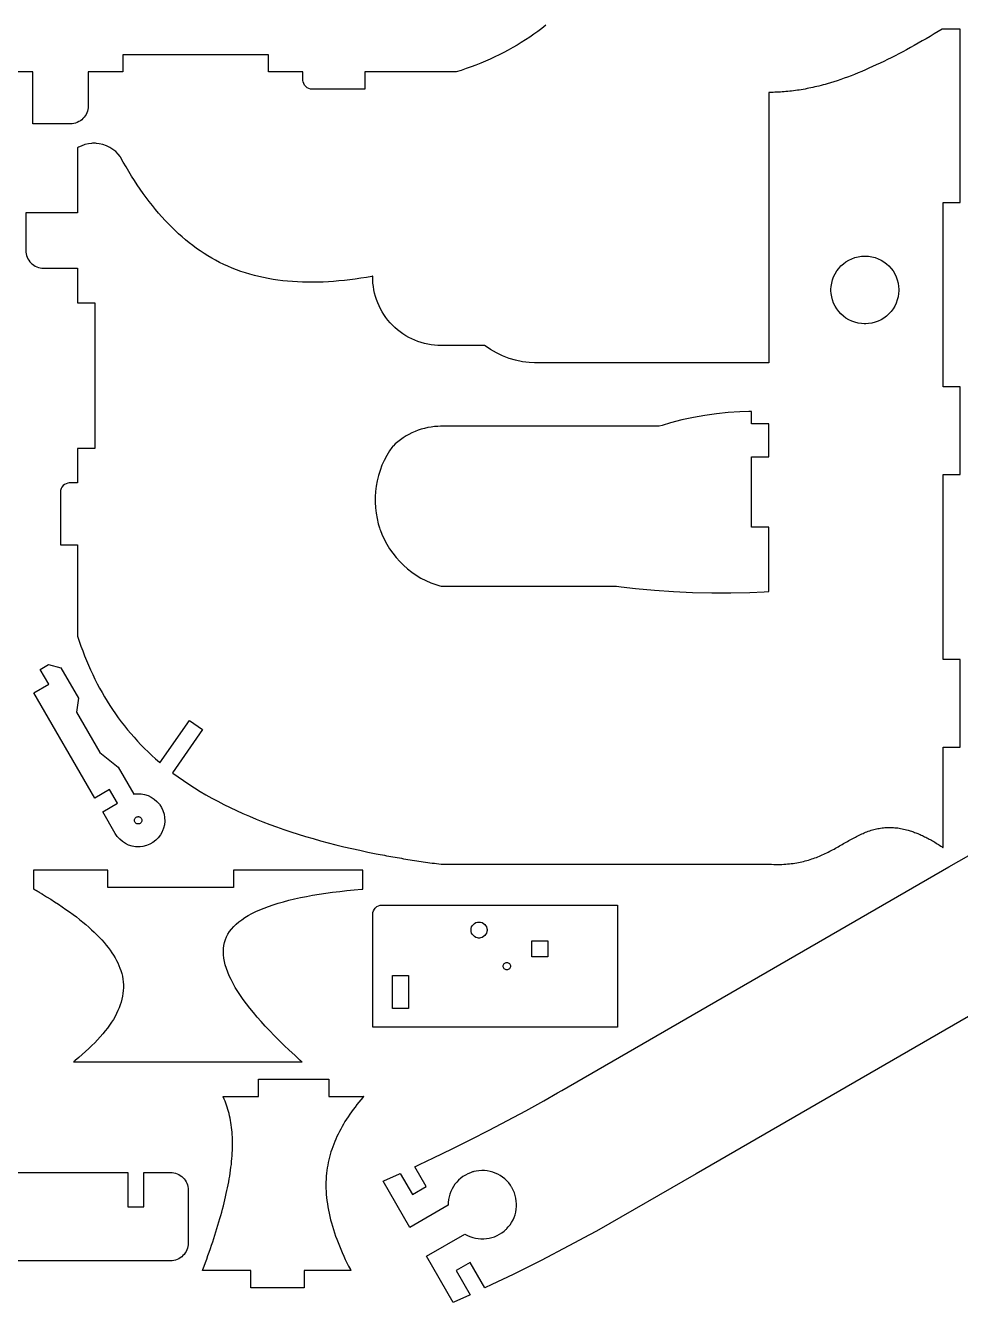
# Model space of a CAD drawing. Extents: x 0 to 677, y 0 to 298.
# Drawn here: x 208 to 316.1, y 0.2 to 148 of the extents above; entities that cross this region are included whole.
import ezdxf

# ---------------------------------------------------------------- set-up
doc = ezdxf.new("R2010")
doc.units = 0
doc.layers.get('0').update_dxf_attribs({"linetype": 'CONTINUOUS'})

msp = doc.modelspace()

# ---------------------------------------------------------------- linework, layer by layer
at = {"color": 0}
for points in [[(268.176, 148.044), (267.718, 147.69), (267.253, 147.344), (266.781, 147.008), (266.303, 146.682), (265.818, 146.364), (265.328, 146.056), (264.831, 145.756), (264.328, 145.464), (263.818, 145.182), (263.301, 144.908), (262.779, 144.643), (262.25, 144.386), (261.717, 144.139), (261.175, 143.9), (260.629, 143.669), (260.076, 143.447), (259.517, 143.233), (258.953, 143.028), (258.382, 142.831), (257.806, 142.642), (257.804, 142.642), (257.804, 142.642), (257.804, 142.642), (257.804, 142.642), (257.803, 142.642), (257.801, 142.642), (257.801, 142.64), (257.801, 142.64), (257.8, 142.64), (257.8, 142.64), (257.8, 142.64), (257.799, 142.64), (257.799, 142.64), (257.799, 142.64), (257.797, 142.639), (257.797, 142.639), (257.796, 142.639), (257.796, 142.639), (257.796, 142.639), (257.794, 142.639), (257.794, 142.639), (247.21, 142.639), (247.21, 140.639), (241.135, 140.639), (241.082, 140.639), (240.925, 140.66), (240.724, 140.721), (240.539, 140.819), (240.412, 140.917), (240.375, 140.953), (240.338, 140.99), (240.24, 141.117), (240.142, 141.303), (240.081, 141.503), (240.06, 141.661), (240.06, 141.714), (240.06, 142.639), (236.06, 142.639), (236.06, 144.639), (219.21, 144.639), (219.21, 142.639), (215.21, 142.639), (215.21, 138.713), (215.21, 138.66), (215.2, 138.501), (215.168, 138.295), (215.117, 138.097), (215.047, 137.906), (214.96, 137.724), (214.856, 137.553), (214.736, 137.394), (214.603, 137.246), (214.456, 137.112), (214.296, 136.993), (214.124, 136.889), (213.943, 136.802), (213.753, 136.732), (213.553, 136.681), (213.347, 136.649), (213.189, 136.638), (213.135, 136.638), (208.786, 136.638), (208.786, 142.639), (201.258, 142.639)], [(325.771, 38.2868), (285.561, 15.0558), (274.019, 8.44374), (273.225, 8.00776), (270.831, 6.72179), (267.614, 5.04878), (264.371, 3.42876), (261.924, 2.24376), (261.101, 1.85878), (259.397, 4.81174), (257.796, 3.88574), (259.419, 1.07373), (259.256, 0.99875), (257.615, 0.25374), (257.453, 0.18077), (254.358, 5.53776), (258.79, 8.09874), (258.862, 8.05578), (259.083, 7.93978), (259.388, 7.80578), (259.699, 7.70074), (260.014, 7.62175), (260.332, 7.56874), (260.653, 7.54178), (260.974, 7.54075), (261.29, 7.56776), (261.608, 7.61778), (261.919, 7.69374), (262.225, 7.79676), (262.522, 7.92275), (262.808, 8.07379), (263.083, 8.25076), (263.349, 8.45176), (263.537, 8.61778), (263.597, 8.67676), (263.657, 8.73579), (263.825, 8.92176), (264.031, 9.18278), (264.208, 9.45475), (264.367, 9.73975), (264.497, 10.0357), (264.604, 10.3398), (264.683, 10.6488), (264.74, 10.9648), (264.771, 11.2828), (264.775, 11.6038), (264.751, 11.9238), (264.704, 12.2438), (264.631, 12.5608), (264.529, 12.8718), (264.401, 13.1768), (264.287, 13.4008), (264.246, 13.4738), (264.204, 13.5468), (264.065, 13.7578), (263.865, 14.0197), (263.646, 14.2647), (263.408, 14.4858), (263.157, 14.6868), (262.89, 14.8658), (262.608, 15.0228), (262.319, 15.1557), (262.018, 15.2647), (261.708, 15.3507), (261.393, 15.4088), (261.071, 15.4428), (260.747, 15.4488), (260.419, 15.4308), (260.092, 15.3828), (259.846, 15.3297), (259.765, 15.3078), (259.683, 15.2857), (259.446, 15.2047), (259.14, 15.0768), (258.85, 14.9258), (258.575, 14.7538), (258.318, 14.5587), (258.076, 14.3468), (257.856, 14.1149), (257.653, 13.8658), (257.472, 13.6018), (257.313, 13.3238), (257.175, 13.0328), (257.061, 12.7308), (256.972, 12.4168), (256.908, 12.0968), (256.872, 11.7678), (256.862, 11.5158), (256.864, 11.4328), (252.432, 8.87175), (252.432, 8.87175), (249.329, 14.2428), (249.493, 14.3157), (251.139, 15.0488), (251.303, 15.1238), (252.718, 12.6738), (254.319, 13.5988), (252.993, 15.8968), (253.537, 16.1478), (255.165, 16.9158), (257.326, 17.9608), (259.474, 19.0287), (261.608, 20.1218), (263.733, 21.2378), (265.844, 22.3788), (267.94, 23.5438), (269.507, 24.4328), (270.026, 24.7328), (314.806, 50.6039), (319.692, 53.4108)], [(151.225, 15.2456), (219.778, 15.2456), (219.778, 11.2456), (221.629, 11.2456), (221.629, 15.2456), (224.703, 15.2456), (224.757, 15.2456), (224.915, 15.2349), (225.122, 15.2033), (225.321, 15.1522), (225.511, 15.0825), (225.693, 14.9951), (225.864, 14.8913), (226.024, 14.7718), (226.171, 14.6379), (226.304, 14.4906), (226.424, 14.3307), (226.528, 14.1597), (226.615, 13.9783), (226.685, 13.7877), (226.736, 13.5888), (226.768, 13.3828), (226.779, 13.2236), (226.779, 13.1706), (226.779, 7.06868), (226.779, 7.06868), (226.779, 7.01568), (226.768, 6.85656), (226.736, 6.65056), (226.685, 6.45167), (226.615, 6.26101), (226.528, 6.07964), (226.424, 5.90858), (226.304, 5.74881), (226.171, 5.60146), (226.024, 5.46756), (225.864, 5.3481), (225.693, 5.24419), (225.511, 5.15679), (225.321, 5.08703), (225.122, 5.03592), (224.915, 5.00444), (224.757, 4.99371), (224.703, 4.99371), (136.301, 4.99371)]]:
    msp.add_lwpolyline(points, dxfattribs=at)
for points in [[(256.053, 50.9204), (294.056, 50.9204), (294.3, 50.9075), (294.54, 50.8986), (294.779, 50.8938), (295.014, 50.8929), (295.246, 50.896), (295.475, 50.9028), (295.7, 50.9133), (295.924, 50.9275), (296.143, 50.9453), (296.361, 50.9665), (296.575, 50.9913), (296.787, 51.0192), (296.996, 51.0504), (297.201, 51.0849), (297.406, 51.1222), (297.606, 51.1626), (297.804, 51.2061), (298, 51.2524), (298.193, 51.3014), (298.383, 51.3529), (298.571, 51.4072), (298.757, 51.464), (298.94, 51.5233), (299.121, 51.5849), (299.3, 51.6487), (299.476, 51.7147), (299.65, 51.7829), (299.822, 51.8532), (299.993, 51.9253), (300.161, 51.9993), (300.326, 52.075), (300.501, 52.1575), (300.676, 52.2415), (300.847, 52.3267), (301.018, 52.4129), (301.186, 52.5001), (301.351, 52.5882), (301.517, 52.6768), (301.679, 52.766), (301.842, 52.8554), (302.001, 52.9451), (302.16, 53.0349), (302.318, 53.1244), (302.474, 53.2139), (302.629, 53.3029), (302.783, 53.3914), (302.936, 53.4793), (303.089, 53.5664), (303.24, 53.6524), (303.39, 53.7374), (303.54, 53.8211), (303.69, 53.9035), (303.839, 53.9842), (303.986, 54.0633), (304.135, 54.1406), (304.282, 54.2158), (304.429, 54.289), (304.576, 54.3599), (304.724, 54.4283), (304.871, 54.4943), (305.017, 54.5575), (305.174, 54.6213), (305.329, 54.6818), (305.486, 54.739), (305.643, 54.7929), (305.8, 54.8432), (305.957, 54.8903), (306.115, 54.9338), (306.274, 54.9738), (306.432, 55.0103), (306.592, 55.0432), (306.751, 55.0725), (306.912, 55.0982), (307.072, 55.1203), (307.235, 55.1386), (307.396, 55.1532), (307.558, 55.1642), (307.722, 55.1713), (307.886, 55.1746), (308.051, 55.174), (308.217, 55.1696), (308.383, 55.1614), (308.55, 55.1492), (308.719, 55.1329), (308.888, 55.1128), (309.058, 55.0886), (309.229, 55.0604), (309.4, 55.0281), (309.574, 54.9915), (309.747, 54.951), (309.922, 54.9063), (310.099, 54.8574), (310.222, 54.821), (310.346, 54.7825), (310.471, 54.7421), (310.596, 54.6997), (310.722, 54.6556), (310.849, 54.6094), (310.975, 54.5612), (311.101, 54.5113), (311.229, 54.4594), (311.357, 54.4056), (311.486, 54.3499), (311.615, 54.2922), (311.744, 54.2326), (311.874, 54.1713), (312.004, 54.1079), (312.135, 54.0428), (312.267, 53.9757), (312.399, 53.9067), (312.531, 53.8358), (312.662, 53.7631), (312.796, 53.6885), (312.931, 53.6119), (313.064, 53.5336), (313.199, 53.4533), (313.333, 53.3713), (313.469, 53.2874), (313.606, 53.2017), (313.742, 53.1139), (313.878, 53.0244), (314.015, 52.9331), (314.024, 52.9279), (314.028, 52.9253), (314.039, 52.9175), (314.043, 52.9149), (314.047, 52.9122), (314.054, 52.9069), (314.058, 52.9044), (314.069, 52.8965), (314.074, 52.894), (314.078, 52.8914), (314.086, 52.8861), (314.089, 52.8835), (314.101, 52.8757), (314.106, 52.8731), (314.108, 52.8704), (314.117, 52.8653), (314.121, 52.8626), (314.132, 52.8549), (314.132, 64.4767), (316.132, 64.4767), (316.132, 74.6268), (314.132, 74.6268), (314.132, 96.0321), (316.132, 96.0321), (316.132, 106.182), (314.132, 106.182), (314.132, 127.511), (316.132, 127.511), (316.132, 147.612), (314.036, 147.612), (314.036, 147.612), (314.033, 147.611), (314.032, 147.611), (314.031, 147.61), (314.031, 147.61), (314.028, 147.608), (314.028, 147.608), (314.028, 147.607), (314.026, 147.607), (314.026, 147.607), (314.025, 147.607), (314.024, 147.606), (314.024, 147.606), (314.021, 147.604), (314.021, 147.603), (314.019, 147.603), (314.018, 147.601), (314.018, 147.601), (313.553, 147.319), (313.089, 147.04), (312.628, 146.767), (312.169, 146.497), (311.713, 146.233), (311.257, 145.974), (310.806, 145.719), (310.354, 145.469), (309.907, 145.224), (309.461, 144.983), (309.018, 144.749), (308.578, 144.519), (308.139, 144.296), (307.704, 144.076), (307.271, 143.864), (306.84, 143.656), (306.412, 143.454), (305.987, 143.258), (305.564, 143.068), (305.144, 142.883), (304.728, 142.704), (304.314, 142.532), (303.903, 142.367), (303.494, 142.207), (303.089, 142.053), (302.686, 141.906), (302.287, 141.765), (301.89, 141.632), (301.497, 141.504), (301.108, 141.385), (300.721, 141.271), (300.483, 141.203), (300.246, 141.139), (300.011, 141.076), (299.776, 141.017), (299.543, 140.96), (299.311, 140.906), (299.081, 140.853), (298.85, 140.803), (298.621, 140.756), (298.393, 140.71), (298.167, 140.667), (297.942, 140.626), (297.717, 140.587), (297.493, 140.551), (297.271, 140.518), (297.05, 140.486), (296.829, 140.457), (296.61, 140.431), (296.392, 140.406), (296.175, 140.383), (295.958, 140.362), (295.743, 140.344), (295.529, 140.328), (295.315, 140.314), (295.104, 140.303), (294.893, 140.293), (294.682, 140.285), (294.472, 140.279), (294.264, 140.276), (294.057, 140.275), (294.042, 140.275), (294.04, 140.275), (294.019, 140.275), (294.017, 140.275), (293.994, 140.275), (293.992, 140.274), (293.982, 140.274), (293.982, 108.971), (267.057, 108.971), (266.856, 108.971), (266.251, 109.003), (265.456, 109.1), (264.674, 109.261), (263.907, 109.484), (263.161, 109.767), (262.439, 110.11), (261.744, 110.512), (261.243, 110.849), (261.082, 110.971), (256.057, 110.971), (255.958, 110.971), (255.661, 110.98), (255.268, 111.01), (254.878, 111.059), (254.493, 111.126), (254.111, 111.213), (253.736, 111.318), (253.367, 111.441), (253.004, 111.582), (252.649, 111.741), (252.301, 111.917), (251.963, 112.111), (251.632, 112.321), (251.313, 112.547), (251.004, 112.79), (250.707, 113.049), (250.492, 113.253), (250.422, 113.324), (250.353, 113.394), (250.15, 113.612), (249.894, 113.912), (249.656, 114.224), (249.432, 114.546), (249.226, 114.877), (249.037, 115.218), (248.865, 115.568), (248.71, 115.925), (248.574, 116.29), (248.454, 116.661), (248.353, 117.037), (248.271, 117.419), (248.207, 117.806), (248.162, 118.196), (248.138, 118.589), (248.132, 118.886), (248.133, 118.985), (248.129, 118.985), (248.124, 118.984), (248.121, 118.983), (248.118, 118.983), (248.115, 118.982), (248.112, 118.982), (248.108, 118.981), (248.106, 118.981), (248.103, 118.98), (248.1, 118.979), (248.097, 118.979), (248.094, 118.978), (248.089, 118.977), (248.085, 118.977), (248.082, 118.976), (248.079, 118.976), (248.074, 118.975), (248.071, 118.974), (248.068, 118.974), (248.065, 118.973), (248.061, 118.972), (248.058, 118.972), (248.053, 118.971), (248.05, 118.97), (248.047, 118.97), (248.044, 118.969), (247.396, 118.857), (246.753, 118.754), (246.115, 118.661), (245.482, 118.579), (244.853, 118.506), (244.229, 118.444), (243.611, 118.393), (242.997, 118.352), (242.389, 118.321), (241.786, 118.302), (241.188, 118.293), (240.596, 118.295), (240.008, 118.309), (239.426, 118.334), (238.85, 118.37), (238.278, 118.418), (237.713, 118.477), (237.153, 118.548), (236.599, 118.632), (236.05, 118.727), (235.508, 118.834), (234.971, 118.953), (234.44, 119.085), (233.915, 119.229), (233.396, 119.386), (232.883, 119.556), (232.376, 119.738), (231.875, 119.933), (231.381, 120.142), (230.893, 120.363), (230.411, 120.598), (229.951, 120.838), (229.497, 121.09), (229.05, 121.355), (228.607, 121.632), (228.171, 121.921), (227.74, 122.222), (227.315, 122.536), (226.896, 122.86), (226.481, 123.197), (226.072, 123.545), (225.669, 123.905), (225.271, 124.276), (224.878, 124.658), (224.49, 125.051), (224.108, 125.455), (223.731, 125.87), (223.358, 126.296), (222.992, 126.733), (222.629, 127.18), (222.272, 127.638), (221.919, 128.106), (221.572, 128.584), (221.229, 129.072), (220.89, 129.57), (220.557, 130.078), (220.228, 130.596), (219.904, 131.124), (219.583, 131.661), (219.268, 132.208), (218.957, 132.763), (218.956, 132.767), (218.894, 132.856), (218.689, 133.11), (218.388, 133.417), (218.056, 133.685), (217.696, 133.914), (217.314, 134.099), (216.91, 134.241), (216.49, 134.335), (216.167, 134.376), (216.058, 134.381), (215.707, 134.381), (215.594, 134.375), (215.254, 134.331), (214.813, 134.228), (214.388, 134.071), (214.081, 133.921), (213.982, 133.863), (213.982, 126.335), (207.982, 126.335), (207.982, 121.987), (207.982, 121.935), (207.992, 121.781), (208.022, 121.58), (208.072, 121.383), (208.14, 121.193), (208.226, 121.009), (208.331, 120.835), (208.451, 120.672), (208.554, 120.556), (208.59, 120.519), (208.626, 120.483), (208.742, 120.381), (208.906, 120.26), (209.081, 120.156), (209.263, 120.069), (209.454, 120.001), (209.65, 119.952), (209.851, 119.922), (210.006, 119.912), (210.057, 119.912), (213.982, 119.912), (213.982, 115.912), (215.982, 115.912), (215.982, 99.0615), (213.982, 99.0615), (213.982, 95.0615), (213.057, 95.0615), (213.003, 95.0615), (212.84, 95.0397), (212.639, 94.9769), (212.456, 94.8779), (212.297, 94.7467), (212.165, 94.5875), (212.067, 94.405), (212.004, 94.2032), (211.982, 94.0407), (211.982, 93.9864), (211.982, 87.9115), (213.982, 87.9115), (213.982, 77.3278), (213.982, 77.3271), (213.982, 77.3267), (213.983, 77.3249), (213.983, 77.3244), (213.983, 77.3226), (213.983, 77.3222), (213.985, 77.3207), (213.985, 77.3204), (213.985, 77.32), (213.985, 77.3185), (213.985, 77.3182), (213.986, 77.3167), (214.175, 76.7401), (214.371, 76.1694), (214.576, 75.6047), (214.79, 75.046), (215.013, 74.4932), (215.243, 73.9464), (215.482, 73.4057), (215.731, 72.8711), (215.986, 72.3426), (216.251, 71.8204), (216.525, 71.3043), (216.807, 70.7944), (217.099, 70.291), (217.399, 69.7937), (217.707, 69.3029), (218.025, 68.8185), (218.353, 68.3406), (218.689, 67.8689), (219.033, 67.4039), (219.388, 66.9454), (219.751, 66.4935), (220.124, 66.0482), (220.506, 65.6094), (220.897, 65.1775), (221.297, 64.7522), (221.707, 64.3337), (222.126, 63.9221), (222.556, 63.5172), (222.994, 63.1192), (223.443, 62.7282), (223.506, 62.6743), (226.922, 67.5744), (228.44, 66.5162), (224.951, 61.5135), (224.953, 61.5121), (224.956, 61.5106), (224.957, 61.5092), (224.958, 61.5076), (224.961, 61.5063), (224.962, 61.5047), (224.965, 61.5033), (224.967, 61.5019), (224.968, 61.5004), (224.971, 61.499), (224.972, 61.4975), (224.975, 61.4961), (224.978, 61.4932), (224.981, 61.4918), (224.982, 61.4903), (224.983, 61.4889), (224.986, 61.4874), (224.987, 61.486), (224.99, 61.4844), (224.992, 61.4831), (224.993, 61.4815), (224.996, 61.4801), (224.997, 61.4786), (225, 61.4772), (225.001, 61.4757), (225.003, 61.4743), (225.006, 61.4729), (225.007, 61.4714), (225.008, 61.47), (225.011, 61.4685), (225.611, 61.0258), (226.226, 60.5931), (226.854, 60.1701), (227.496, 59.7569), (228.151, 59.3535), (228.819, 58.9596), (229.501, 58.5751), (230.196, 58.2001), (230.904, 57.8346), (231.625, 57.4781), (232.358, 57.1307), (233.103, 56.7924), (233.861, 56.4629), (234.632, 56.1424), (235.414, 55.8306), (236.208, 55.5274), (237.015, 55.2326), (237.833, 54.9465), (238.662, 54.6687), (239.504, 54.3992), (240.357, 54.1378), (241.221, 53.8846), (242.096, 53.6393), (242.982, 53.4018), (243.879, 53.1722), (244.786, 52.9504), (245.704, 52.7361), (246.633, 52.5294), (247.572, 52.3301), (248.521, 52.1381), (248.763, 52.0907), (249.004, 52.0439), (249.247, 51.9975), (249.49, 51.9515), (249.735, 51.906), (249.979, 51.861), (250.225, 51.8165), (250.471, 51.7724), (250.718, 51.7289), (250.965, 51.6857), (251.213, 51.6431), (251.461, 51.6008), (251.711, 51.5592), (251.961, 51.5179), (252.211, 51.4771), (252.463, 51.4368), (252.714, 51.3969), (252.967, 51.3575), (253.219, 51.3186), (253.474, 51.2801), (253.728, 51.2421), (253.983, 51.2046), (254.239, 51.1675), (254.496, 51.131), (254.753, 51.0947), (255.01, 51.0592), (255.268, 51.0239), (255.528, 50.9892), (255.787, 50.9549), (256.047, 50.921), (256.053, 50.9204)], [(309.017, 117.41), (309.017, 117.31), (308.997, 117.009), (308.938, 116.619), (308.84, 116.243), (308.708, 115.882), (308.543, 115.539), (308.347, 115.215), (308.121, 114.913), (307.868, 114.635), (307.589, 114.381), (307.286, 114.155), (306.963, 113.959), (306.619, 113.793), (306.26, 113.661), (305.883, 113.565), (305.493, 113.505), (305.193, 113.485), (305.092, 113.485), (304.992, 113.485), (304.69, 113.505), (304.301, 113.565), (303.925, 113.661), (303.564, 113.793), (303.221, 113.959), (302.897, 114.155), (302.596, 114.381), (302.317, 114.635), (302.064, 114.913), (301.838, 115.215), (301.64, 115.539), (301.475, 115.882), (301.343, 116.243), (301.247, 116.619), (301.188, 117.009), (301.167, 117.31), (301.167, 117.41), (301.167, 117.51), (301.188, 117.811), (301.247, 118.201), (301.343, 118.577), (301.475, 118.938), (301.64, 119.281), (301.838, 119.604), (302.064, 119.907), (302.317, 120.185), (302.596, 120.439), (302.897, 120.665), (303.221, 120.861), (303.564, 121.027), (303.925, 121.158), (304.301, 121.255), (304.69, 121.315), (304.992, 121.335), (305.092, 121.335), (305.193, 121.335), (305.493, 121.315), (305.883, 121.255), (306.26, 121.158), (306.619, 121.027), (306.963, 120.861), (307.286, 120.665), (307.589, 120.439), (307.868, 120.185), (308.121, 119.907), (308.347, 119.604), (308.543, 119.281), (308.708, 118.938), (308.84, 118.577), (308.938, 118.201), (308.997, 117.811), (309.017, 117.51), (309.017, 117.41)], [(256.057, 101.621), (255.96, 101.621), (255.664, 101.611), (255.275, 101.582), (254.888, 101.534), (254.506, 101.467), (254.128, 101.382), (253.754, 101.278), (253.388, 101.157), (253.026, 101.018), (252.674, 100.862), (252.328, 100.688), (251.992, 100.498), (251.664, 100.291), (251.346, 100.068), (251.039, 99.8287), (250.742, 99.5738), (250.526, 99.3725), (250.457, 99.3031), (250.361, 99.1747), (250.09, 98.7776), (249.758, 98.2342), (249.461, 97.6746), (249.201, 97.1006), (248.976, 96.5138), (248.789, 95.916), (248.638, 95.309), (248.522, 94.6946), (248.446, 94.0743), (248.406, 93.45), (248.404, 92.8233), (248.44, 92.1962), (248.515, 91.5701), (248.628, 90.9471), (248.779, 90.3286), (248.918, 89.8679), (248.971, 89.7165), (249.024, 89.5651), (249.199, 89.1174), (249.463, 88.5374), (249.758, 87.9778), (250.088, 87.4397), (250.447, 86.9244), (250.836, 86.4332), (251.253, 85.9671), (251.697, 85.5272), (252.167, 85.1151), (252.661, 84.7317), (253.178, 84.3781), (253.718, 84.0557), (254.278, 83.7657), (254.857, 83.5092), (255.453, 83.2875), (255.912, 83.1433), (256.067, 83.1017), (276.35, 83.1017), (276.897, 83.0313), (278.544, 82.8457), (280.743, 82.6407), (282.946, 82.4868), (285.151, 82.3842), (287.358, 82.3326), (289.567, 82.3324), (291.775, 82.3833), (293.431, 82.4536), (293.982, 82.4854), (293.982, 89.9331), (291.982, 89.9331), (291.982, 98.0831), (293.982, 98.0831), (293.982, 101.922), (291.982, 101.922), (291.982, 103.329), (291.643, 103.328), (290.622, 103.298), (289.267, 103.214), (287.917, 103.078), (286.574, 102.889), (285.237, 102.649), (283.912, 102.358), (282.597, 102.015), (281.619, 101.725), (281.296, 101.621), (256.057, 101.621)], [(218.675, 62.1719), (220.486, 59.0351), (220.59, 59.0526), (220.908, 59.0765), (221.326, 59.0597), (221.736, 58.9869), (222.129, 58.8606), (222.503, 58.6825), (222.851, 58.4549), (223.167, 58.1799), (223.382, 57.9442), (223.446, 57.8597), (223.51, 57.7753), (223.679, 57.5042), (223.858, 57.1256), (223.983, 56.7294), (224.053, 56.3219), (224.068, 55.9087), (224.028, 55.4953), (223.931, 55.0878), (223.822, 54.7876), (223.776, 54.6918), (223.732, 54.596), (223.569, 54.3208), (223.317, 53.9865), (223.024, 53.6921), (222.696, 53.4407), (222.336, 53.2356), (221.95, 53.0801), (221.544, 52.9771), (221.229, 52.9346), (221.017, 52.9258), (220.697, 52.9419), (220.285, 53.0106), (219.888, 53.1337), (219.513, 53.3083), (219.165, 53.5314), (218.849, 53.8004), (218.568, 54.1126), (218.385, 54.3733), (218.332, 54.465), (216.881, 56.9794), (218.612, 57.9794), (217.688, 59.5817), (215.956, 58.5817), (208.931, 70.749), (210.663, 71.749), (209.663, 73.4811), (210.619, 74.0342), (212.046, 73.6521), (214.075, 70.1392), (213.862, 68.5063), (216.546, 63.8576), (218.675, 62.1719)], [(220.569, 56.0026), (220.569, 56.024), (220.579, 56.0883), (220.604, 56.1681), (220.643, 56.2403), (220.694, 56.3031), (220.758, 56.3551), (220.829, 56.3942), (220.908, 56.4189), (220.974, 56.4276), (221.017, 56.4276), (221.081, 56.4189), (221.161, 56.3942), (221.233, 56.3551), (221.296, 56.3031), (221.347, 56.2403), (221.386, 56.1681), (221.411, 56.0883), (221.419, 56.024), (221.419, 55.9812), (221.411, 55.9169), (221.386, 55.8372), (221.347, 55.7651), (221.296, 55.7021), (221.233, 55.6501), (221.161, 55.611), (221.081, 55.5862), (221.017, 55.5776), (220.974, 55.5776), (220.908, 55.5862), (220.829, 55.611), (220.758, 55.6501), (220.694, 55.7021), (220.643, 55.7651), (220.604, 55.8372), (220.579, 55.9169), (220.569, 55.9812), (220.569, 56.0026)], [(246.979, 48.0378), (246.979, 50.2289), (232.036, 50.2289), (232.036, 48.2289), (217.475, 48.2289), (217.475, 50.2289), (208.857, 50.2289), (208.857, 48.0708), (208.858, 48.0708), (208.861, 48.0699), (208.861, 48.0699), (208.861, 48.0678), (208.864, 48.0678), (208.864, 48.0668), (208.865, 48.0668), (208.868, 48.0649), (208.868, 48.0649), (208.871, 48.0639), (208.872, 48.0639), (208.872, 48.0628), (208.875, 48.0628), (208.907, 48.0418), (208.943, 48.0218), (208.976, 48.0028), (209.011, 47.9829), (209.044, 47.9637), (209.079, 47.9449), (209.114, 47.9249), (209.147, 47.9058), (209.179, 47.8849), (209.214, 47.8649), (209.247, 47.8458), (209.282, 47.8268), (209.35, 47.7878), (209.382, 47.7679), (209.415, 47.7487), (209.45, 47.7278), (209.482, 47.7078), (209.515, 47.6889), (209.55, 47.6699), (209.582, 47.6499), (209.647, 47.6108), (209.714, 47.5708), (209.779, 47.5318), (209.847, 47.4928), (209.879, 47.4739), (209.911, 47.4529), (210.393, 47.1608), (210.864, 46.8678), (211.322, 46.5749), (211.769, 46.2818), (212.207, 45.9879), (212.632, 45.6949), (213.044, 45.3999), (213.447, 45.1068), (213.836, 44.8128), (214.214, 44.5179), (214.579, 44.2239), (214.932, 43.9278), (215.272, 43.6328), (215.6, 43.3389), (215.914, 43.0428), (216.215, 42.7468), (216.504, 42.4518), (216.779, 42.1568), (217.039, 41.8608), (217.289, 41.5638), (217.522, 41.2678), (217.743, 40.9717), (217.947, 40.6758), (218.139, 40.3788), (218.318, 40.0828), (218.479, 39.7858), (218.629, 39.4889), (218.761, 39.1928), (218.879, 38.8958), (218.982, 38.5988), (219.079, 38.2708), (219.157, 37.9417), (219.214, 37.6139), (219.254, 37.2849), (219.275, 36.9539), (219.276, 36.6249), (219.261, 36.2928), (219.226, 35.9628), (219.175, 35.631), (219.104, 35.2989), (219.014, 34.9646), (218.907, 34.6326), (218.783, 34.2989), (218.643, 33.9646), (218.483, 33.6307), (218.307, 33.2949), (218.115, 32.9599), (217.907, 32.6237), (217.679, 32.2857), (217.436, 31.9499), (217.176, 31.6107), (216.9, 31.2737), (216.608, 30.9346), (216.3, 30.5957), (215.976, 30.2557), (215.636, 29.9149), (215.282, 29.5749), (214.911, 29.2326), (214.525, 28.8917), (214.125, 28.5499), (213.707, 28.2067), (213.7, 28.2017), (213.693, 28.1949), (213.686, 28.1887), (213.679, 28.1828), (213.657, 28.1649), (213.65, 28.1596), (213.643, 28.1528), (213.614, 28.1288), (213.607, 28.1238), (213.597, 28.1178), (213.568, 28.0946), (213.561, 28.0888), (213.554, 28.0817), (213.532, 28.0637), (213.525, 28.0578), (213.511, 28.0467), (213.504, 28.0399), (213.497, 28.0346), (213.489, 28.0287), (239.951, 28.0287), (239.944, 28.0346), (239.938, 28.0399), (239.897, 28.0749), (239.886, 28.0878), (239.879, 28.0928), (239.847, 28.1217), (239.84, 28.1278), (239.821, 28.1457), (239.815, 28.1507), (239.794, 28.1676), (239.789, 28.1739), (239.763, 28.1967), (239.757, 28.2026), (239.75, 28.2099), (239.104, 28.7967), (238.479, 29.3778), (237.876, 29.9499), (237.3, 30.5149), (236.743, 31.0717), (236.211, 31.6218), (235.701, 32.1638), (235.218, 32.6967), (234.757, 33.2217), (234.319, 33.7399), (233.908, 34.2487), (233.519, 34.7487), (233.158, 35.2399), (232.822, 35.7238), (232.511, 36.1989), (232.226, 36.6638), (231.965, 37.1197), (231.733, 37.5667), (231.526, 38.0058), (231.347, 38.4328), (231.197, 38.8526), (231.072, 39.2628), (230.975, 39.6626), (230.904, 40.0528), (230.864, 40.4328), (230.851, 40.8038), (230.865, 41.1649), (230.911, 41.5149), (230.986, 41.8558), (231.089, 42.1849), (231.222, 42.5038), (231.383, 42.8149), (231.576, 43.1168), (231.797, 43.4099), (232.047, 43.6929), (232.326, 43.9668), (232.633, 44.2318), (232.969, 44.4889), (233.333, 44.7358), (233.722, 44.9749), (234.14, 45.2058), (234.586, 45.4278), (235.058, 45.6397), (235.554, 45.8457), (236.079, 46.0418), (236.629, 46.2308), (237.204, 46.4099), (237.804, 46.5818), (238.432, 46.7458), (239.083, 46.9008), (239.758, 47.0489), (240.457, 47.1878), (241.179, 47.3199), (241.926, 47.4449), (242.697, 47.5599), (243.49, 47.6699), (244.307, 47.7708), (245.144, 47.8639), (246.004, 47.9499), (246.889, 48.0288), (246.979, 48.0378)], [(276.464, 46.1969), (276.464, 32.0494), (248.142, 32.0494), (248.142, 45.1744), (248.162, 45.3324), (248.224, 45.5331), (248.322, 45.7181), (248.419, 45.8446), (248.457, 45.8819), (248.494, 45.9192), (248.621, 46.0162), (248.806, 46.1149), (249.006, 46.1758), (249.164, 46.1969), (276.464, 46.1969)], [(260.433, 44.2267), (260.481, 44.2267), (260.621, 44.2076), (260.793, 44.1538), (260.95, 44.0685), (261.088, 43.9556), (261.2, 43.8187), (261.286, 43.6617), (261.34, 43.4881), (261.358, 43.3481), (261.358, 43.2547), (261.34, 43.1151), (261.286, 42.9415), (261.2, 42.7844), (261.088, 42.6474), (260.95, 42.5344), (260.793, 42.4492), (260.621, 42.3951), (260.481, 42.3765), (260.388, 42.3765), (260.247, 42.3951), (260.074, 42.4492), (259.917, 42.5344), (259.779, 42.6474), (259.667, 42.7844), (259.582, 42.9415), (259.528, 43.1151), (259.508, 43.2547), (259.508, 43.3481), (259.528, 43.4881), (259.582, 43.6617), (259.667, 43.8187), (259.779, 43.9556), (259.917, 44.0685), (260.074, 44.1538), (260.247, 44.2076), (260.388, 44.2267), (260.433, 44.2267)], [(266.564, 42.0467), (268.414, 42.0467), (268.414, 40.1969), (266.564, 40.1969), (266.564, 42.0467)], [(263.66, 39.5467), (263.682, 39.5467), (263.746, 39.5379), (263.825, 39.5133), (263.899, 39.474), (263.961, 39.4224), (264.013, 39.3592), (264.053, 39.2872), (264.076, 39.2074), (264.085, 39.1431), (264.085, 39.1003), (264.076, 39.0363), (264.053, 38.9563), (264.013, 38.8842), (263.961, 38.8212), (263.899, 38.7692), (263.825, 38.7301), (263.746, 38.7056), (263.682, 38.6967), (263.639, 38.6967), (263.574, 38.7056), (263.496, 38.7301), (263.422, 38.7692), (263.36, 38.8212), (263.307, 38.8842), (263.268, 38.9563), (263.244, 39.0363), (263.235, 39.1003), (263.235, 39.1431), (263.244, 39.2074), (263.268, 39.2872), (263.307, 39.3592), (263.36, 39.4224), (263.422, 39.474), (263.496, 39.5133), (263.574, 39.5379), (263.639, 39.5467), (263.66, 39.5467)], [(250.414, 38.0494), (252.264, 38.0494), (252.264, 34.1994), (250.414, 34.1994), (250.414, 38.0494)], [(247.085, 24.0247), (247.076, 24.0126), (247.072, 24.0076), (247.067, 24.0038), (247.053, 23.9876), (247.051, 23.9826), (247.035, 23.9667), (247.033, 23.9628), (247.017, 23.9457), (247.015, 23.9417), (247.001, 23.9257), (246.997, 23.9217), (246.983, 23.9057), (246.749, 23.6317), (246.521, 23.3567), (246.301, 23.0807), (246.085, 22.8038), (245.876, 22.5247), (245.672, 22.2457), (245.476, 21.9647), (245.285, 21.6847), (245.101, 21.4017), (244.922, 21.1167), (244.751, 20.8317), (244.585, 20.5447), (244.426, 20.2567), (244.274, 19.9678), (244.128, 19.6776), (243.99, 19.3857), (243.858, 19.0928), (243.733, 18.7988), (243.615, 18.5028), (243.503, 18.2057), (243.399, 17.9067), (243.303, 17.6087), (243.213, 17.3067), (243.131, 17.0038), (243.056, 16.6997), (242.987, 16.3947), (242.926, 16.0876), (242.874, 15.7787), (242.831, 15.4697), (242.79, 15.1588), (242.758, 14.8107), (242.735, 14.4626), (242.721, 14.1107), (242.717, 13.7587), (242.721, 13.4037), (242.735, 13.0467), (242.758, 12.6887), (242.79, 12.3287), (242.831, 11.9667), (242.881, 11.6027), (242.936, 11.2377), (243.006, 10.8707), (243.078, 10.5017), (243.162, 10.1317), (243.253, 9.75971), (243.353, 9.38471), (243.46, 9.00971), (243.576, 8.63167), (243.699, 8.25369), (243.831, 7.87369), (243.969, 7.49169), (244.115, 7.10867), (244.269, 6.72368), (244.431, 6.33768), (244.597, 5.94971), (244.774, 5.55968), (244.956, 5.16971), (245.146, 4.77767), (245.342, 4.38368), (245.546, 3.98867), (245.547, 3.98469), (245.549, 3.98167), (245.551, 3.97771), (245.556, 3.97071), (245.558, 3.96669), (245.558, 3.96371), (245.561, 3.95969), (245.561, 3.95568), (245.565, 3.95269), (245.567, 3.94868), (245.569, 3.94467), (245.569, 3.94168), (245.572, 3.93767), (245.574, 3.93371), (245.576, 3.93067), (245.578, 3.92671), (245.581, 3.92367), (245.583, 3.91971), (245.583, 3.91569), (245.585, 3.91265), (245.588, 3.90869), (245.592, 3.90169), (245.594, 3.89671), (245.594, 3.89268), (245.597, 3.89068), (245.601, 3.88368), (245.603, 3.87869), (240.217, 3.87869), (240.217, 1.87869), (234.035, 1.87869), (234.035, 3.87869), (228.433, 3.87869), (228.433, 3.88167), (228.435, 3.88569), (228.438, 3.88867), (228.44, 3.89968), (228.442, 3.90267), (228.442, 3.90565), (228.447, 3.91667), (228.447, 3.91971), (228.449, 3.92367), (228.453, 3.93371), (228.456, 3.93565), (228.456, 3.93967), (228.456, 3.94265), (228.458, 3.94965), (228.46, 3.95269), (228.463, 3.95665), (228.463, 3.95969), (228.465, 3.96669), (228.467, 3.97071), (228.469, 3.97368), (228.469, 3.98068), (228.622, 4.39268), (228.772, 4.80171), (228.919, 5.20969), (229.065, 5.61367), (229.206, 6.01665), (229.344, 6.41667), (229.481, 6.81267), (229.612, 7.20671), (229.74, 7.59868), (229.865, 7.98867), (229.987, 8.37468), (230.108, 8.75868), (230.222, 9.13867), (230.335, 9.51671), (230.444, 9.89068), (230.551, 10.2627), (230.651, 10.6317), (230.751, 10.9967), (230.844, 11.3597), (230.935, 11.7197), (231.022, 12.0747), (231.106, 12.4287), (231.188, 12.7777), (231.263, 13.1247), (231.333, 13.4677), (231.401, 13.8087), (231.465, 14.1447), (231.526, 14.4767), (231.583, 14.8057), (231.633, 15.1317), (231.685, 15.4807), (231.731, 15.8267), (231.771, 16.1657), (231.808, 16.5017), (231.838, 16.8317), (231.862, 17.1588), (231.881, 17.4807), (231.894, 17.7967), (231.904, 18.1097), (231.908, 18.4197), (231.906, 18.7217), (231.901, 19.0217), (231.89, 19.3178), (231.872, 19.6087), (231.851, 19.8957), (231.824, 20.1776), (231.794, 20.4557), (231.758, 20.7307), (231.715, 20.9997), (231.669, 21.2657), (231.619, 21.5278), (231.563, 21.7847), (231.503, 22.0388), (231.438, 22.2888), (231.369, 22.5338), (231.294, 22.7747), (231.215, 23.0126), (231.133, 23.2457), (231.044, 23.4747), (230.951, 23.7017), (230.856, 23.9238), (230.853, 23.9257), (230.847, 23.9378), (230.846, 23.9397), (230.844, 23.9488), (230.842, 23.9507), (230.835, 23.9647), (230.833, 23.9717), (230.831, 23.9767), (230.826, 23.9857), (230.824, 23.9897), (230.822, 23.9967), (230.819, 24.0018), (230.817, 24.0076), (230.815, 24.0107), (230.81, 24.0217), (230.808, 24.0247), (230.808, 24.0287), (234.915, 24.0287), (234.915, 26.0287), (243.065, 26.0287), (243.065, 24.0287), (247.09, 24.0287), (247.085, 24.0247)]]:
    msp.add_lwpolyline(points, close=True, dxfattribs=at)

doc.saveas('drawing.dxf')
